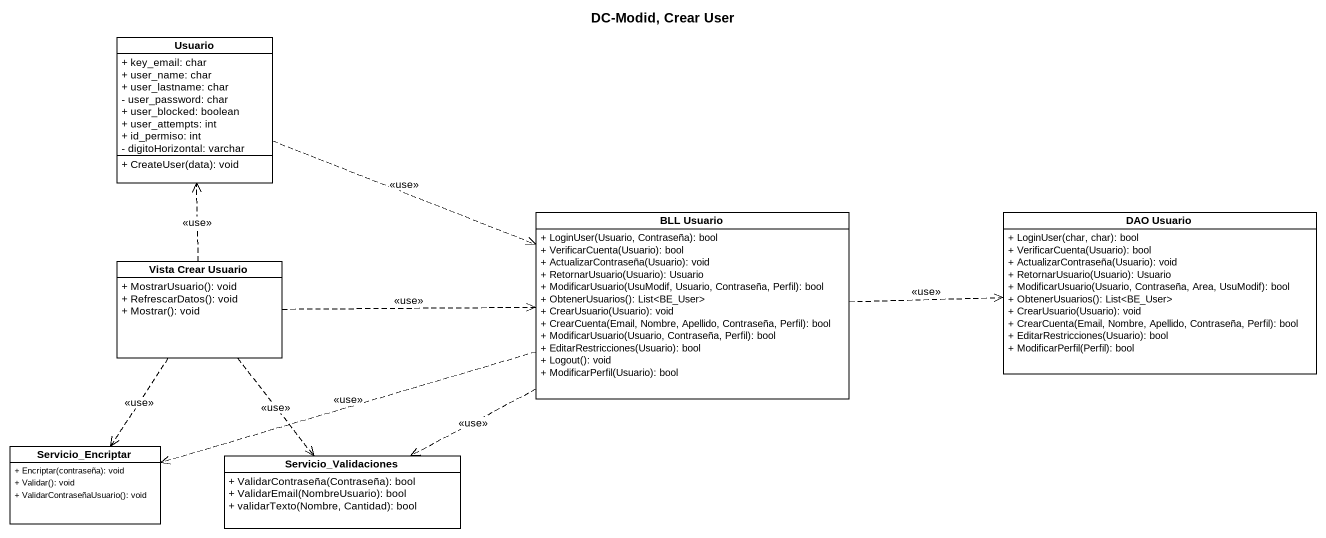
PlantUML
@startuml
title DC-Modid, Crear User
hide circle
hide empty members
skinparam classAttributeIconSize 0
class Usuario {
  + key_email: char
  + user_name: char
  + user_lastname: char
  - user_password: char
  + user_blocked: boolean
  + user_attempts: int
  + id_permiso: int
  - digitoHorizontal: varchar
  + CreateUser(data): void
}
class "BLL Usuario" as BLL_Usuario {
  + LoginUser(Usuario, Contraseña): bool
  + VerificarCuenta(Usuario): bool
  + ActualizarContraseña(Usuario): void
  + RetornarUsuario(Usuario): Usuario
  + ModificarUsuario(UsuModif, Usuario, Contraseña, Perfil): bool
  + ObtenerUsuarios(): List<BE_User>
  + CrearUsuario(Usuario): void
  + CrearCuenta(Email, Nombre, Apellido, Contraseña, Perfil): bool
  + ModificarUsuario(Usuario, Contraseña, Perfil): bool
  + EditarRestricciones(Usuario): bool
  + Logout(): void
  + ModificarPerfil(Usuario): bool
}
class "DAO Usuario" as DAO_Usuario {
  + LoginUser(char, char): bool
  + VerificarCuenta(Usuario): bool
  + ActualizarContraseña(Usuario): void
  + RetornarUsuario(Usuario): Usuario
  + ModificarUsuario(Usuario, Contraseña, Area, UsuModif): bool
  + ObtenerUsuarios(): List<BE_User>
  + CrearUsuario(Usuario): void
  + CrearCuenta(Email, Nombre, Apellido, Contraseña, Perfil): bool
  + EditarRestricciones(Usuario): bool
  + ModificarPerfil(Perfil): bool
}
class "Vista Crear Usuario" as Vista_Crear_Usuario {
  + MostrarUsuario(): void
  + RefrescarDatos(): void
  + Mostrar(): void
}
class Servicio_Encriptar {
  + Encriptar(contraseña): void
  + Validar(): void
  + ValidarContraseñaUsuario(): void
}
class Servicio_Validaciones {
  + ValidarContraseña(Contraseña): bool
  + ValidarEmail(NombreUsuario): bool
  + validarTexto(Nombre, Cantidad): bool
}
Usuario .right.> BLL_Usuario : <<use>>
BLL_Usuario .right.> DAO_Usuario : <<use>>
BLL_Usuario .left.> Servicio_Encriptar : <<use>>
BLL_Usuario .left.> Servicio_Validaciones : <<use>>
Vista_Crear_Usuario .up.> Usuario : <<use>>
Vista_Crear_Usuario .right.> BLL_Usuario : <<use>>
Vista_Crear_Usuario ..> Servicio_Encriptar : <<use>>
Vista_Crear_Usuario ..> Servicio_Validaciones : <<use>>
@enduml
